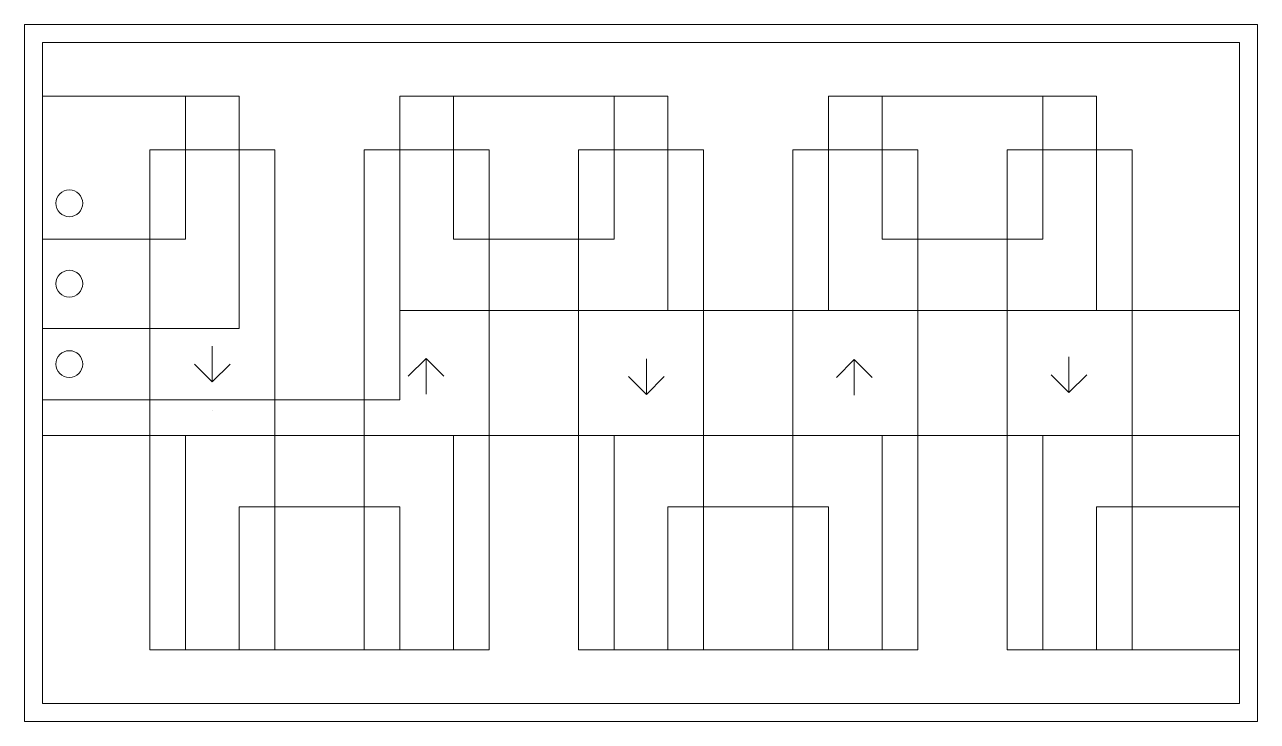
# Model space of a CAD drawing. Header units: millimetres. Extents: x 8 to 77, y 7 to 46.
import ezdxf

# ---------------------------------------------------------------- set-up
doc = ezdxf.new("R2010")
doc.units = ezdxf.units.MM
doc.layers.add('Front', color=7, linetype='Continuous', lineweight=0, true_color=0x000000)
doc.layers.add('Platine_neu', color=7, linetype='Continuous', lineweight=0, true_color=0x000000)

msp = doc.modelspace()

# ---------------------------------------------------------------- linework, layer by layer
at = {"layer": 'Front'}
for p, q in [((8, 7), (8, 46)), ((8, 46), (77, 46)), ((77, 46), (77, 7)), ((15, 11), (15, 39)), ((15, 39), (22, 39)), ((22, 11), (22, 39)), ((27, 11), (27, 39)), ((27, 39), (34, 39)), ((34, 11), (34, 39)), ((39, 11), (39, 39)), ((39, 39), (46, 39)), ((46, 11), (46, 39)), ((51, 11), (51, 39)), ((51, 39), (58, 39)), ((58, 11), (58, 39)), ((63, 11), (63, 39)), ((63, 39), (70, 39)), ((70, 11), (70, 39)), ((22, 11), (15, 11)), ((34, 11), (27, 11)), ((46, 11), (39, 11)), ((58, 11), (51, 11)), ((70, 11), (63, 11)), ((8, 7), (77, 7))]:
    msp.add_line(p, q, dxfattribs=at)
at = {"layer": 'Platine_neu'}
for p, q in [((9, 8), (9, 45)), ((76, 8), (76, 45)), ((9, 34), (9, 42)), ((9, 42), (20, 42)), ((17, 42), (17, 34)), ((29, 42), (29, 25)), ((29, 42), (44, 42)), ((32, 34), (32, 42)), ((41, 42), (41, 34)), ((44, 42), (44, 30)), ((53, 30), (53, 42)), ((68, 42), (53, 42)), ((56, 42), (56, 34)), ((65, 34), (65, 42)), ((68, 42), (68, 30)), ((9, 34), (17, 34)), ((41, 34), (32, 34)), ((56, 34), (65, 34)), ((9, 30), (9, 33)), ((76, 30), (29, 30)), ((76, 23), (9, 23)), ((17, 23), (17, 11)), ((32, 11), (32, 23)), ((41, 23), (41, 11)), ((56, 23), (56, 11)), ((65, 11), (65, 23)), ((20, 11), (20, 19)), ((20, 19), (29, 19)), ((29, 19), (29, 11)), ((44, 11), (44, 19)), ((44, 19), (53, 19)), ((53, 19), (53, 11)), ((68, 19), (68, 11)), ((76, 19), (68, 19)), ((17, 11), (32, 11)), ((41, 11), (56, 11)), ((65, 11), (76, 11))]:
    msp.add_line(p, q, dxfattribs=at).dxf.unprotected_set("ltscale", 0)
for p, q in [((9, 45), (76, 45)), ((20, 42), (20, 29)), ((20, 29), (9, 29)), ((9, 29), (9, 26)), ((18.5, 28), (18.5, 26)), ((18.5, 26), (17.5, 27)), ((18.5, 26), (19.5, 27)), ((30.472, 27.319), (29.472, 26.319)), ((30.472, 25.319), (30.472, 27.319)), ((30.472, 27.319), (31.472, 26.319)), ((42.8, 27.3), (42.8, 25.3)), ((54.441, 27.251), (53.441, 26.251)), ((54.441, 25.251), (54.441, 27.251)), ((54.441, 27.251), (55.441, 26.251)), ((66.451, 27.404), (66.451, 25.404)), ((42.8, 25.3), (41.8, 26.3)), ((42.8, 25.3), (43.8, 26.3)), ((66.451, 25.404), (65.451, 26.404)), ((66.451, 25.404), (67.451, 26.404)), ((9, 25), (29, 25)), ((18.5, 24.4), (18.5, 24.4)), ((76, 8), (9, 8))]:
    msp.add_line(p, q, dxfattribs=at)
for centre in [(10.5, 36), (10.5, 31.5), (10.5, 27)]:
    msp.add_circle(centre, 0.75, dxfattribs=at)

doc.saveas('drawing.dxf')
